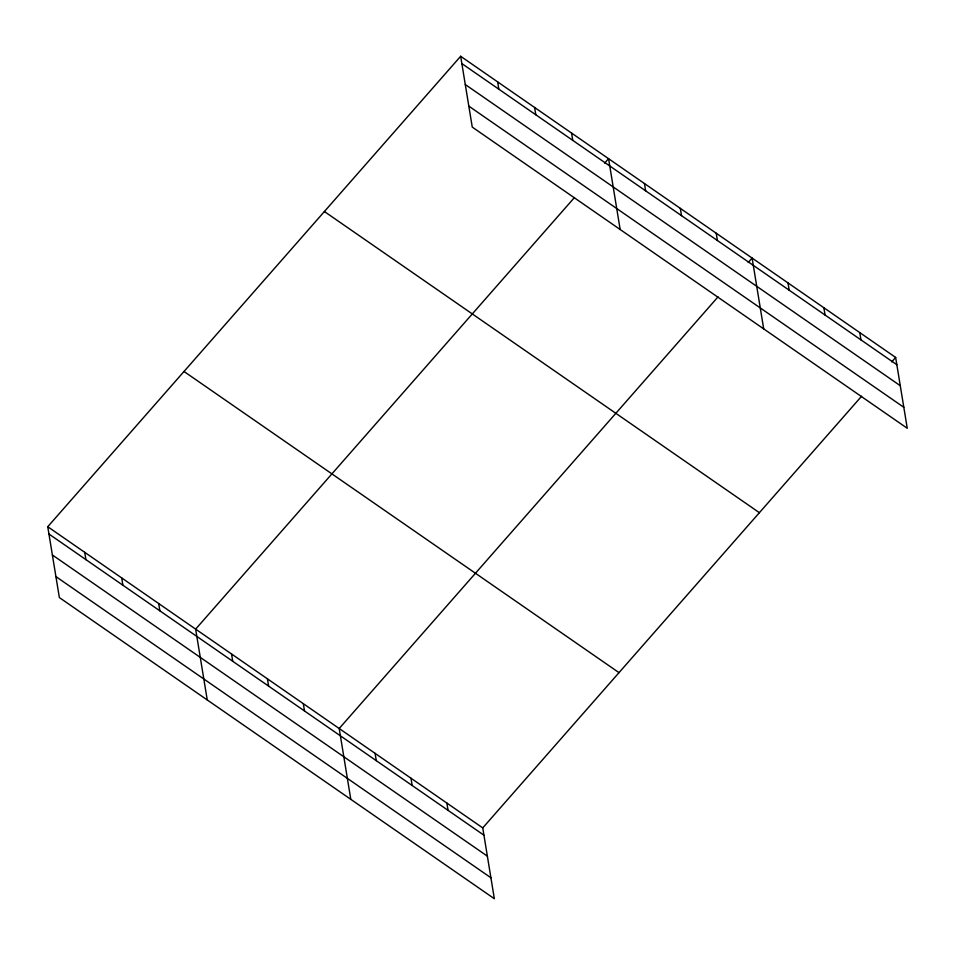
<?xml version="1.0" encoding="UTF-8"?>
<svg xmlns="http://www.w3.org/2000/svg" width="955" height="955" viewBox="0 0 955 955"><rect width="100%" height="100%" fill="white"/><g stroke="black" fill="none" stroke-linecap="round" stroke-linejoin="round"><path stroke-width="1.43" d="M47.75 526.73L482.741 827.901L494.344 898.715L59.353 597.555L47.75 526.73L460.656 56.285L895.647 357.445L907.25 428.27L472.259 127.099L460.656 56.285M574.492 197.494L195.644 629.13L207.247 699.955M604.658 163.114L608.562 158.673L620.153 229.498M718.041 296.874L339.192 728.51L350.795 799.335M748.207 262.494L752.11 258.065L763.702 328.89M482.741 827.901L861.589 396.253M891.755 361.885L895.647 357.445M461.85 63.579L896.852 364.738M465.288 84.541L900.279 385.701M468.821 106.136L903.812 407.308M324.402 211.532L759.392 512.692M184.005 371.483L619.007 672.642M48.944 534.024L483.934 835.195M52.382 554.986L487.372 856.158M55.915 576.593L490.906 877.752M859.763 332.603L860.956 339.896M823.879 307.749L825.072 315.055M787.994 282.907L789.188 290.201M716.214 233.211L717.408 240.517M680.33 208.369L681.524 215.663M644.446 183.527L645.64 190.821M571.579 133.079L572.773 140.373M534.609 107.473L535.803 114.779M497.639 81.879L498.832 89.173M446.856 803.048L448.05 810.341M410.972 778.206L412.166 785.499M375.088 753.352L376.282 760.658M303.308 703.668L304.502 710.962M267.424 678.814L268.618 686.12M231.54 653.972L232.734 661.266M158.673 603.524L159.867 610.83M121.703 577.93L122.897 585.224M84.72 552.324L85.914 559.63"/></g></svg>
